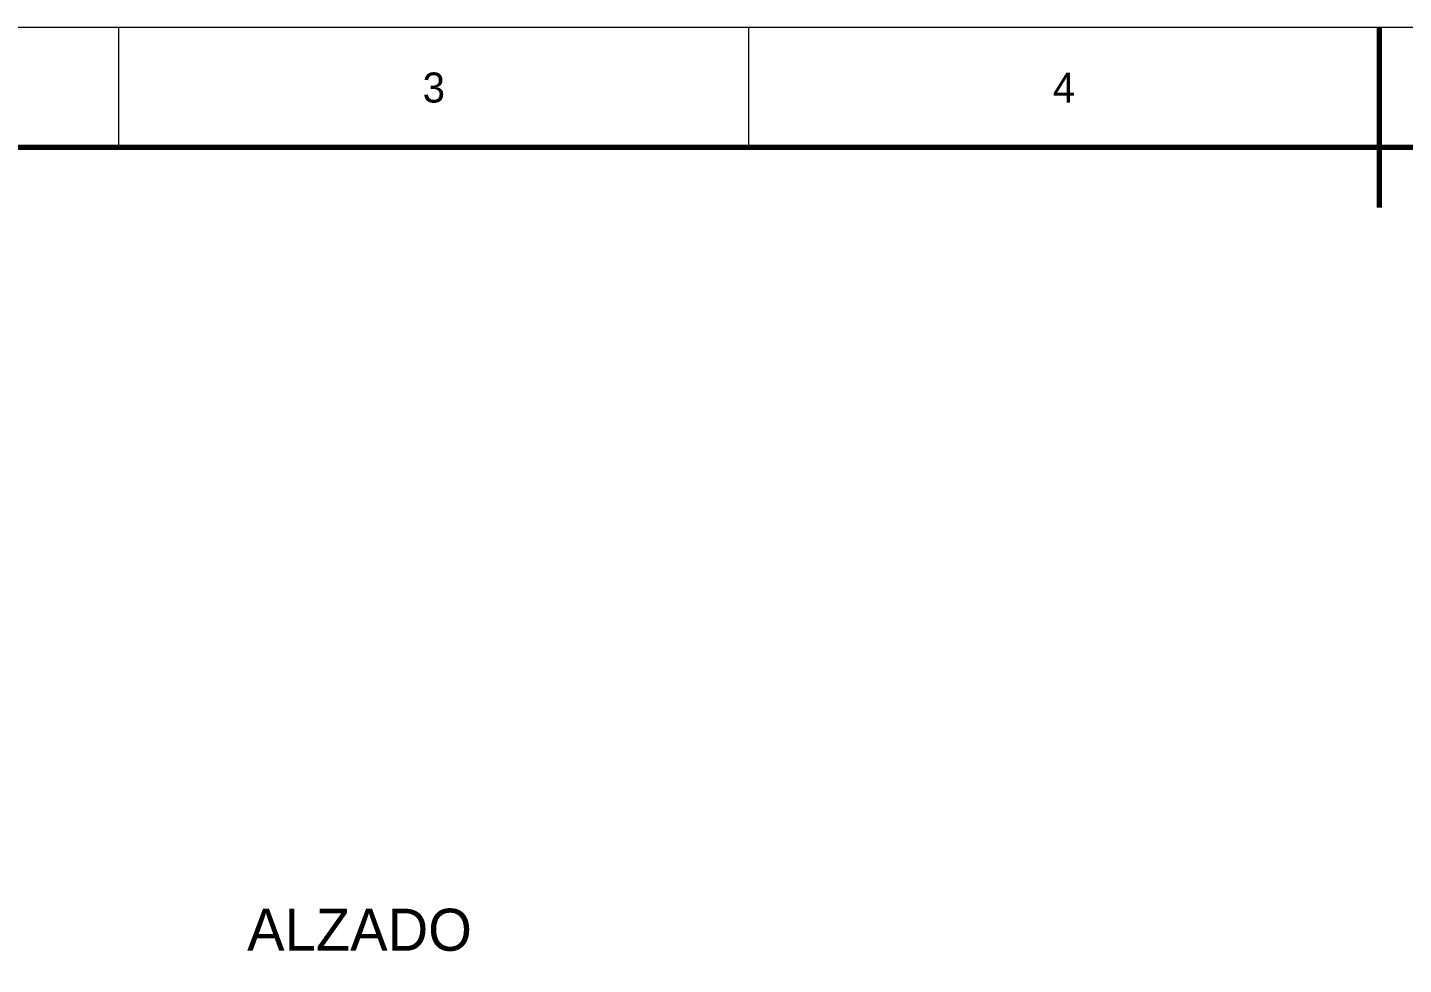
# Model space of a CAD drawing. Header units: millimetres. Extents: x 0 to 420, y 0 to 297.
# Drawn here: x 97.4 to 212, y 218.9 to 297 of the extents above; entities that cross this region are included whole.
import ezdxf
from ezdxf.enums import TextEntityAlignment as Align

# ---------------------------------------------------------------- set-up
doc = ezdxf.new("R2010")
doc.units = ezdxf.units.MM
for name, color, linetype, lineweight in [('FINA', 7, 'CONTINUOUS', 18), ('NORMA', 7, 'CONTINUOUS', 70), ('TEXTO', 7, 'CONTINUOUS', 25)]:
    doc.layers.add(name, color=color, linetype=linetype, lineweight=lineweight)

msp = doc.modelspace()

# ---------------------------------------------------------------- linework, layer by layer
at = {"layer": 'FINA'}
for p, q in [((105, 287), (105, 297)), ((157.5, 287), (157.5, 297)), ((210, 287), (210, 297))]:
    msp.add_line(p, q, dxfattribs=at)
msp.add_lwpolyline([(0, 0), (420, 0), (420, 297), (0, 297)], close=True, dxfattribs=at)
at = {"layer": 'NORMA'}
msp.add_line((210, 297), (210, 282), dxfattribs=at)
msp.add_lwpolyline([(20, 10), (410, 10), (410, 287), (20, 287)], close=True, dxfattribs=at)

# ---------------------------------------------------------------- texts
at = {"layer": 'TEXTO'}
for s, height, p in [('3', 2.5, (131.25, 292)), ('4', 2.5, (183.75, 292)), ('ALZADO', 3.5, (125.06, 221.84))]:
    msp.add_text(s, height=height, dxfattribs=at).set_placement(p, align=Align.MIDDLE_CENTER)

doc.saveas('drawing.dxf')
